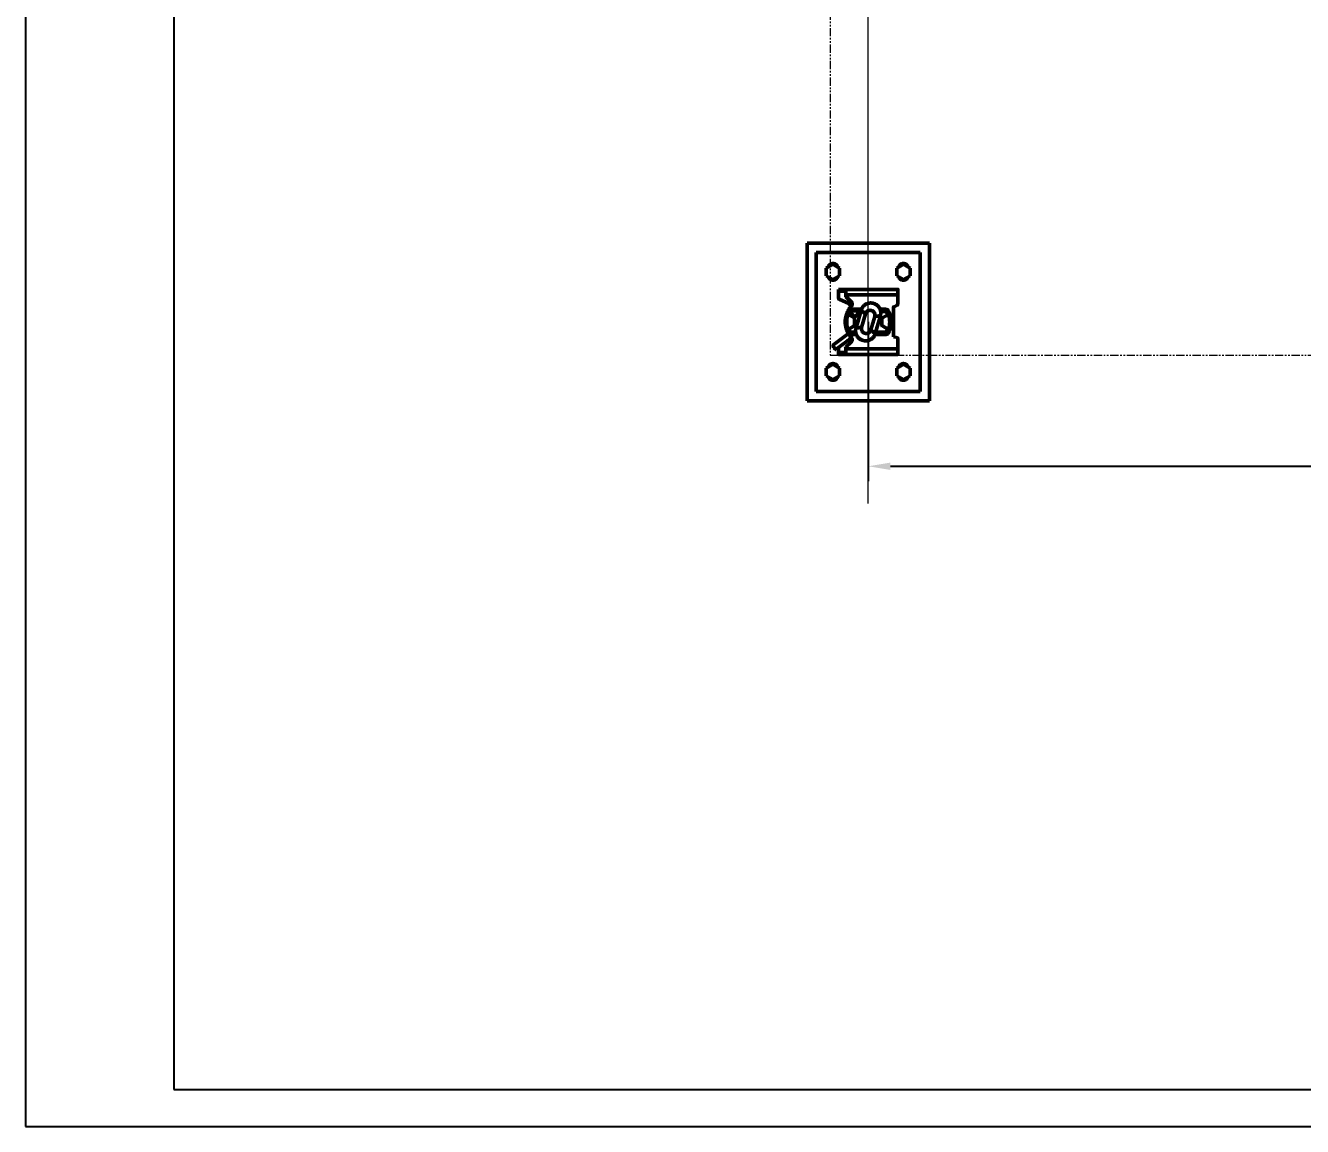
# Model space of a CAD drawing. Header units: millimetres. Extents: x 0 to 1682, y 0 to 1188.
# Drawn here: x 0 to 344.5, y 0 to 297 of the extents above; entities that cross this region are included whole.
import ezdxf

# ---------------------------------------------------------------- set-up
doc = ezdxf.new("R2010")
doc.units = ezdxf.units.MM
doc.header["$LTSCALE"] = 0.7
doc.linetypes.add('PHANTOM', pattern=[6.35, 3.175, -0.635, 0.635, -0.635, 0.635, -0.635])
doc.layers.add('00_РАМКА', color=7, linetype='Continuous')
doc.layers.add('09_РАЗМЕРЫ', color=7, linetype='Continuous')
for name, color, linetype, lineweight in [('20_ВИДИМЫЕ', 7, 'Continuous', 50), ('22_ТОНКИЕ', 7, 'Continuous', 18), ('24_ФАНТОМ', 7, 'PHANTOM', 18)]:
    doc.layers.add(name, color=color, linetype=linetype, lineweight=lineweight)
doc.styles.add('ГОСТ', font='isocpeur.ttf')
doc.dimstyles.new('ГОСТ', dxfattribs={"dimscale": 2, "dimtxt": 3.5, "dimasz": 3, "dimexe": 2, "dimexo": 0, "dimgap": 1, "dimtad": 1, "dimdec": 1, "dimtxsty": 'ГОСТ', "dimcen": 2.5, "dimclrd": 7, "dimclre": 7, "dimclrt": 7, "dimazin": 3, "dimtfac": 1, "dimtmove": 0, "dimatfit": 3, "dimarcsym": 0})

msp = doc.modelspace()

# ---------------------------------------------------------------- linework, layer by layer
at = {"layer": '00_РАМКА'}
for points in [[(0, 0), (1682, 0), (1682, 1188), (0, 1188)], [(40, 10), (1672, 10), (1672, 1178), (40, 1178)]]:
    msp.add_lwpolyline(points, close=True, dxfattribs=at)
at = {"layer": '20_ВИДИМЫЕ'}
for points in [[(210.85, 238.3), (243.85, 238.3)], [(210.85, 238.3), (210.85, 195.8)], [(243.85, 238.3), (243.85, 195.8)], [(213.35, 235.8), (241.35, 235.8)], [(213.35, 235.8), (213.35, 198.3)], [(241.35, 235.8), (241.35, 198.3)], [(217.85, 232.63), (216.05, 231.59)], [(216.05, 231.59), (216.05, 229.51)], [(216.62, 231.92), (216.65, 231.99), (216.68, 232.07), (216.72, 232.14), (216.76, 232.21), (216.81, 232.27), (216.86, 232.34), (216.91, 232.4), (216.97, 232.45), (217.03, 232.51), (217.09, 232.56), (217.16, 232.6), (217.23, 232.64), (217.3, 232.68), (217.38, 232.71), (217.45, 232.74), (217.53, 232.76), (217.61, 232.78), (217.69, 232.79), (217.77, 232.8), (217.85, 232.8), (217.93, 232.8), (218.01, 232.79), (218.09, 232.78), (218.17, 232.76), (218.25, 232.74), (218.32, 232.71), (218.4, 232.68), (218.47, 232.64), (218.54, 232.6), (218.61, 232.56), (218.67, 232.51), (218.73, 232.45), (218.79, 232.4), (218.84, 232.34), (218.89, 232.27), (218.94, 232.21), (218.98, 232.14), (219.02, 232.07), (219.05, 231.99), (219.08, 231.92)], [(219.65, 231.59), (217.85, 232.63)], [(219.65, 229.51), (219.65, 231.59)], [(236.85, 232.63), (235.05, 231.59)], [(235.05, 231.59), (235.05, 229.51)], [(235.62, 231.92), (235.65, 231.99), (235.68, 232.07), (235.72, 232.14), (235.76, 232.21), (235.81, 232.27), (235.86, 232.34), (235.91, 232.4), (235.97, 232.45), (236.03, 232.51), (236.09, 232.56), (236.16, 232.6), (236.23, 232.64), (236.3, 232.68), (236.38, 232.71), (236.45, 232.74), (236.53, 232.76), (236.61, 232.78), (236.69, 232.79), (236.77, 232.8), (236.85, 232.8), (236.93, 232.8), (237.01, 232.79), (237.09, 232.78), (237.17, 232.76), (237.25, 232.74), (237.32, 232.71), (237.4, 232.68), (237.47, 232.64), (237.54, 232.6), (237.61, 232.56), (237.67, 232.51), (237.73, 232.45), (237.79, 232.4), (237.84, 232.34), (237.89, 232.27), (237.94, 232.21), (237.98, 232.14), (238.02, 232.07), (238.05, 231.99), (238.08, 231.92)], [(238.65, 231.59), (236.85, 232.63)], [(238.65, 229.51), (238.65, 231.59)], [(216.05, 229.51), (217.85, 228.47)], [(219.08, 229.18), (219.05, 229.11), (219.02, 229.03), (218.98, 228.96), (218.94, 228.89), (218.89, 228.83), (218.84, 228.76), (218.79, 228.7), (218.73, 228.65), (218.67, 228.59), (218.61, 228.54), (218.54, 228.5), (218.47, 228.46), (218.4, 228.42), (218.32, 228.39), (218.25, 228.36), (218.17, 228.34), (218.09, 228.32), (218.01, 228.31), (217.93, 228.3), (217.85, 228.3), (217.77, 228.3), (217.69, 228.31), (217.61, 228.32), (217.53, 228.34), (217.45, 228.36), (217.38, 228.39), (217.3, 228.42), (217.23, 228.46), (217.16, 228.5), (217.09, 228.54), (217.03, 228.59), (216.97, 228.65), (216.91, 228.7), (216.86, 228.76), (216.81, 228.83), (216.76, 228.89), (216.72, 228.96), (216.68, 229.03), (216.65, 229.11), (216.62, 229.18)], [(217.85, 228.47), (219.65, 229.51)], [(235.05, 229.51), (236.85, 228.47)], [(238.08, 229.18), (238.05, 229.11), (238.02, 229.03), (237.98, 228.96), (237.94, 228.89), (237.89, 228.83), (237.84, 228.76), (237.79, 228.7), (237.73, 228.65), (237.67, 228.59), (237.61, 228.54), (237.54, 228.5), (237.47, 228.46), (237.4, 228.42), (237.32, 228.39), (237.25, 228.36), (237.17, 228.34), (237.09, 228.32), (237.01, 228.31), (236.93, 228.3), (236.85, 228.3), (236.77, 228.3), (236.69, 228.31), (236.61, 228.32), (236.53, 228.34), (236.45, 228.36), (236.38, 228.39), (236.3, 228.42), (236.23, 228.46), (236.16, 228.5), (236.09, 228.54), (236.03, 228.59), (235.97, 228.65), (235.91, 228.7), (235.86, 228.76), (235.81, 228.83), (235.76, 228.89), (235.72, 228.96), (235.68, 229.03), (235.65, 229.11), (235.62, 229.18)], [(236.85, 228.47), (238.65, 229.51)], [(219.35, 225.69), (219.35, 225.72), (219.35, 225.75), (219.35, 225.77), (219.35, 225.79), (219.35, 225.8), (219.35, 225.8)], [(219.35, 225.8), (235.35, 225.8)], [(219.35, 225.69), (219.35, 225.31)], [(221.25, 225.31), (219.35, 225.31)], [(219.35, 223.47), (219.35, 225.31)], [(221.25, 225.31), (221.27, 225.31), (221.3, 225.3), (221.32, 225.29), (221.34, 225.27), (221.35, 225.26), (221.35, 225.24)], [(221.35, 225.24), (221.35, 224.31)], [(221.35, 224.31), (235.35, 224.31)], [(221.35, 224.21), (221.35, 224.23), (221.35, 224.26), (221.35, 224.28), (221.35, 224.29), (221.35, 224.3), (221.35, 224.31)], [(221.35, 223.86), (221.35, 224.21)], [(235.35, 225.8), (235.35, 225.8), (235.35, 225.79), (235.35, 225.77), (235.35, 225.75), (235.35, 225.72), (235.35, 225.69)], [(235.35, 224.31), (235.35, 225.69)], [(235.35, 224.31), (235.35, 224.3), (235.35, 224.29), (235.35, 224.28), (235.35, 224.26), (235.35, 224.23), (235.35, 224.21)], [(235.35, 224.21), (235.35, 221.91)], [(219.35, 223.47), (219.36, 223.41), (219.37, 223.36), (219.4, 223.31), (219.43, 223.26), (219.47, 223.23), (219.52, 223.2)], [(219.52, 223.2), (222.1, 222)], [(221.35, 223.86), (221.35, 223.86), (221.34, 223.85), (221.32, 223.85), (221.3, 223.84), (221.27, 223.83), (221.25, 223.82)], [(222.81, 222.4), (221.35, 223.86)], [(221.88, 219.97), (221.92, 220.05), (221.96, 220.12), (222, 220.19), (222.04, 220.26), (222.09, 220.33), (222.13, 220.39), (222.17, 220.46), (222.22, 220.53), (222.26, 220.6), (222.31, 220.66), (222.36, 220.73), (222.41, 220.79), (222.46, 220.86), (222.51, 220.92), (222.56, 220.98), (222.61, 221.05), (222.66, 221.11), (222.72, 221.17), (222.77, 221.23), (222.83, 221.29)], [(222.4, 220.79), (222.45, 220.86), (222.49, 220.93), (222.52, 221.01), (222.54, 221.09), (222.56, 221.17), (222.57, 221.26), (222.56, 221.34), (222.55, 221.42), (222.53, 221.5), (222.5, 221.58), (222.47, 221.66), (222.42, 221.73), (222.37, 221.8), (222.31, 221.86), (222.25, 221.91), (222.18, 221.96), (222.1, 222)], [(222.81, 222.4), (222.86, 222.34), (222.91, 222.27), (222.95, 222.2), (222.99, 222.13), (223.01, 222.05), (223.03, 221.97), (223.04, 221.89), (223.04, 221.81), (223.03, 221.73), (223.02, 221.65), (222.99, 221.57), (222.96, 221.49), (222.92, 221.42), (222.88, 221.35), (222.83, 221.29)], [(222.83, 222.37), (222.84, 222.37), (222.84, 222.37), (222.84, 222.36), (222.84, 222.36), (222.85, 222.36), (222.85, 222.36)], [(222.86, 222.34), (222.86, 222.34), (222.87, 222.34), (222.87, 222.33), (222.87, 222.33), (222.87, 222.33), (222.87, 222.33)], [(222.89, 222.31), (222.89, 222.31), (222.89, 222.3), (222.89, 222.3), (222.89, 222.3), (222.89, 222.3), (222.9, 222.29)], [(222.91, 222.28), (222.91, 222.28), (222.91, 222.27), (222.91, 222.27), (222.91, 222.27), (222.92, 222.26), (222.92, 222.26)], [(222.93, 222.24), (222.93, 222.24), (222.93, 222.24), (222.93, 222.24), (222.94, 222.23), (222.94, 222.23), (222.94, 222.23)], [(222.95, 222.21), (222.95, 222.21), (222.95, 222.2), (222.95, 222.2), (222.95, 222.2), (222.96, 222.19), (222.96, 222.19)], [(222.97, 222.17), (222.97, 222.17), (222.97, 222.17), (222.97, 222.17), (222.97, 222.16), (222.97, 222.16), (222.97, 222.16)], [(222.98, 222.14), (222.98, 222.14), (222.98, 222.14), (222.98, 222.13), (222.98, 222.13), (222.99, 222.13), (222.99, 222.13)], [(222.99, 222.11), (222.99, 222.1), (223, 222.1), (223, 222.1), (223, 222.1), (223, 222.09), (223, 222.09)], [(223, 222.08), (223.01, 222.07), (223.01, 222.07), (223.01, 222.07), (223.01, 222.06), (223.01, 222.06), (223.01, 222.06)], [(225.44, 220.2), (225.47, 220.27), (225.49, 220.35), (225.52, 220.43), (225.55, 220.5), (225.58, 220.58), (225.62, 220.65), (225.66, 220.72), (225.69, 220.79), (225.74, 220.86), (225.78, 220.93), (225.82, 221), (225.87, 221.06), (225.92, 221.13), (225.97, 221.19), (226.02, 221.25), (226.08, 221.31), (226.13, 221.37), (226.19, 221.42), (226.25, 221.48), (226.31, 221.53), (226.38, 221.58), (226.44, 221.63), (226.51, 221.68), (226.57, 221.72), (226.64, 221.76), (226.71, 221.8), (226.78, 221.84), (226.86, 221.88), (226.93, 221.91), (227, 221.95), (227.08, 221.98), (227.15, 222), (227.23, 222.03), (227.31, 222.05), (227.39, 222.07), (227.46, 222.09), (227.54, 222.11), (227.62, 222.12), (227.7, 222.13), (227.78, 222.14), (227.86, 222.15), (227.94, 222.15), (228.03, 222.15), (228.11, 222.15), (228.19, 222.15), (228.27, 222.14), (228.35, 222.14), (228.43, 222.12), (228.51, 222.11), (228.59, 222.1), (228.67, 222.08), (228.74, 222.06), (228.82, 222.04), (228.9, 222.01), (228.98, 221.99), (229.05, 221.96), (229.12, 221.93), (229.2, 221.89), (229.27, 221.86), (229.34, 221.82), (229.41, 221.78), (229.48, 221.74), (229.55, 221.69), (229.62, 221.65), (229.68, 221.6), (229.74, 221.55), (229.81, 221.5), (229.87, 221.44), (229.92, 221.39), (229.98, 221.33), (230.04, 221.27), (230.09, 221.21), (230.14, 221.15), (230.19, 221.08), (230.24, 221.02), (230.28, 220.95), (230.33, 220.88), (230.37, 220.81), (230.41, 220.74), (230.45, 220.67), (230.48, 220.6), (230.52, 220.53), (230.55, 220.45), (230.58, 220.38), (230.6, 220.3), (230.63, 220.22), (230.65, 220.15), (230.67, 220.07), (230.69, 219.99), (230.7, 219.91), (230.71, 219.83), (230.72, 219.75), (230.73, 219.67), (230.74, 219.59), (230.74, 219.51), (230.74, 219.43), (230.74, 219.35), (230.73, 219.26), (230.73, 219.18), (230.72, 219.1), (230.7, 219.02), (230.69, 218.94), (230.67, 218.87), (230.66, 218.79), (230.63, 218.71)], [(234.15, 220.84), (234.16, 220.9), (234.17, 220.96), (234.2, 221.02), (234.24, 221.07), (234.28, 221.11), (234.33, 221.15)], [(234.15, 220.84), (234.15, 213.05)], [(234.33, 221.15), (235.17, 221.6)], [(235.17, 221.6), (235.22, 221.64), (235.26, 221.68), (235.3, 221.73), (235.33, 221.79), (235.34, 221.85), (235.35, 221.91)], [(221.88, 214.13), (221.85, 214.2), (221.81, 214.27), (221.77, 214.34), (221.74, 214.41), (221.71, 214.48), (221.67, 214.56), (221.64, 214.63), (221.61, 214.71), (221.58, 214.78), (221.55, 214.85), (221.52, 214.93), (221.5, 215.01), (221.47, 215.08), (221.45, 215.16), (221.42, 215.23), (221.4, 215.31), (221.38, 215.39), (221.36, 215.46), (221.34, 215.54), (221.32, 215.62), (221.3, 215.7), (221.28, 215.78), (221.27, 215.86), (221.25, 215.93), (221.24, 216.01), (221.22, 216.09), (221.21, 216.17), (221.2, 216.25), (221.19, 216.33), (221.18, 216.41), (221.18, 216.49), (221.17, 216.57), (221.16, 216.65), (221.16, 216.73), (221.15, 216.81), (221.15, 216.89), (221.15, 216.97), (221.15, 217.05), (221.15, 217.13), (221.15, 217.21), (221.15, 217.29), (221.16, 217.37), (221.16, 217.45), (221.17, 217.53), (221.18, 217.61), (221.18, 217.69), (221.19, 217.77), (221.2, 217.85), (221.21, 217.93), (221.22, 218.01), (221.24, 218.09), (221.25, 218.17), (221.27, 218.24), (221.28, 218.32), (221.3, 218.4), (221.32, 218.48), (221.34, 218.56), (221.36, 218.64), (221.38, 218.71), (221.4, 218.79), (221.42, 218.87), (221.45, 218.94), (221.47, 219.02), (221.5, 219.09), (221.52, 219.17), (221.55, 219.25), (221.58, 219.32), (221.61, 219.39), (221.64, 219.47), (221.67, 219.54), (221.71, 219.62), (221.74, 219.69), (221.77, 219.76), (221.81, 219.83), (221.85, 219.9), (221.88, 219.97)], [(221.85, 215.22), (221.82, 215.3), (221.8, 215.38), (221.77, 215.46), (221.75, 215.53), (221.73, 215.61), (221.71, 215.69), (221.69, 215.77), (221.68, 215.85), (221.66, 215.93), (221.64, 216.01), (221.63, 216.09), (221.62, 216.16), (221.61, 216.24), (221.6, 216.32), (221.59, 216.41), (221.58, 216.49), (221.57, 216.57), (221.56, 216.65), (221.56, 216.73), (221.56, 216.81), (221.55, 216.89), (221.55, 216.97), (221.55, 217.05), (221.55, 217.13), (221.55, 217.21), (221.56, 217.29), (221.56, 217.37), (221.56, 217.45), (221.57, 217.53), (221.58, 217.61), (221.59, 217.69), (221.6, 217.78), (221.61, 217.86), (221.62, 217.94), (221.63, 218.01), (221.64, 218.09), (221.66, 218.17), (221.68, 218.25), (221.69, 218.33), (221.71, 218.41), (221.73, 218.49), (221.75, 218.57), (221.77, 218.64), (221.8, 218.72), (221.82, 218.8), (221.85, 218.88)], [(221.85, 218.88), (221.86, 218.93), (221.88, 218.97), (221.89, 219.01), (221.9, 219.04), (221.91, 219.06), (221.91, 219.07)], [(221.88, 219.97), (221.92, 220.04), (221.97, 220.11), (222.03, 220.17), (222.08, 220.23), (222.15, 220.28), (222.21, 220.32), (222.29, 220.36), (222.36, 220.39), (222.44, 220.42), (222.52, 220.44), (222.6, 220.45), (222.68, 220.45)], [(221.91, 219.07), (221.94, 219.15), (221.97, 219.23), (222.01, 219.31), (222.04, 219.38), (222.08, 219.46), (222.11, 219.54), (222.15, 219.62), (222.19, 219.69), (222.23, 219.77)], [(222.09, 218.97), (222.06, 218.98), (222.03, 219), (222, 219.02), (221.97, 219.03), (221.94, 219.05), (221.91, 219.07)], [(222.39, 219.64), (222.35, 219.57), (222.31, 219.5), (222.28, 219.42), (222.24, 219.35), (222.21, 219.27), (222.18, 219.2), (222.15, 219.12), (222.12, 219.04), (222.09, 218.97)], [(222.09, 218.97), (223.53, 218.14)], [(222.23, 219.77), (222.23, 219.77), (222.23, 219.77), (222.23, 219.78), (222.23, 219.78), (222.23, 219.78), (222.24, 219.79)], [(222.23, 219.77), (222.25, 219.75), (222.28, 219.73), (222.31, 219.7), (222.33, 219.68), (222.36, 219.66), (222.39, 219.64)], [(222.68, 220.05), (222.59, 220.04), (222.5, 220.02), (222.42, 219.98), (222.35, 219.93), (222.29, 219.86), (222.24, 219.79)], [(222.39, 219.64), (223.88, 218.46)], [(222.68, 220.45), (225.53, 220.45)], [(222.68, 220.05), (225.14, 220.05)], [(223.53, 218.14), (223.57, 218.11), (223.61, 218.07), (223.64, 218.03), (223.66, 217.98), (223.67, 217.93), (223.68, 217.88)], [(223.68, 217.88), (223.68, 216.22)], [(223.88, 218.46), (224.98, 219.85)], [(224.07, 215.39), (225.44, 220.2)], [(224.98, 219.85), (225.14, 220.05)], [(225.34, 219.85), (224.98, 219.85)], [(225.14, 220.05), (225.4, 220.05)], [(225.44, 220.2), (225.51, 220.15), (225.57, 220.1), (225.63, 220.05), (225.69, 219.99), (225.75, 219.94), (225.82, 219.89), (225.88, 219.84), (225.94, 219.79), (226, 219.74), (226.06, 219.69), (226.13, 219.64), (226.19, 219.59), (226.25, 219.54), (226.31, 219.49), (226.38, 219.44), (226.44, 219.39), (226.5, 219.34), (226.56, 219.29), (226.62, 219.23)], [(225.58, 215.58), (226.62, 219.23)], [(226.62, 219.23), (226.65, 219.31), (226.68, 219.39), (226.71, 219.46), (226.75, 219.53), (226.8, 219.6), (226.84, 219.67), (226.9, 219.73), (226.95, 219.79), (227.01, 219.85), (227.07, 219.9), (227.14, 219.95), (227.21, 219.99), (227.28, 220.03), (227.35, 220.07), (227.43, 220.1), (227.51, 220.12), (227.59, 220.14), (227.67, 220.16), (227.75, 220.17), (227.83, 220.18), (227.91, 220.18), (227.99, 220.17), (228.07, 220.16), (228.15, 220.15), (228.23, 220.13), (228.31, 220.1), (228.39, 220.07), (228.46, 220.04), (228.53, 220), (228.6, 219.95), (228.67, 219.91), (228.73, 219.85), (228.79, 219.8), (228.85, 219.74), (228.9, 219.68), (228.95, 219.61), (228.99, 219.54), (229.03, 219.47), (229.06, 219.4), (229.1, 219.32), (229.12, 219.24), (229.14, 219.16), (229.16, 219.08), (229.17, 219), (229.17, 218.92), (229.17, 218.84), (229.17, 218.76), (229.16, 218.68), (229.14, 218.6), (229.12, 218.52)], [(229.12, 218.52), (228.08, 214.87)], [(230.63, 218.71), (230.55, 218.7), (230.48, 218.69), (230.4, 218.68), (230.32, 218.67), (230.24, 218.66), (230.16, 218.65), (230.08, 218.64), (230, 218.63), (229.92, 218.62), (229.84, 218.61), (229.76, 218.6), (229.68, 218.59), (229.6, 218.58), (229.52, 218.57), (229.44, 218.56), (229.36, 218.55), (229.28, 218.54), (229.2, 218.53), (229.12, 218.52)], [(230.63, 218.71), (229.26, 213.9)], [(230.55, 220.45), (232.02, 220.45)], [(230.67, 220.05), (232.02, 220.05)], [(232.02, 219.85), (230.71, 219.85)], [(231.02, 217.88), (231.03, 217.93), (231.04, 217.98), (231.06, 218.03), (231.09, 218.07), (231.13, 218.11), (231.17, 218.14)], [(231.02, 217.88), (231.02, 216.22)], [(232.61, 218.97), (231.17, 218.14)], [(232.02, 220.45), (232.1, 220.45), (232.18, 220.44), (232.26, 220.42), (232.34, 220.39), (232.41, 220.36), (232.49, 220.32), (232.55, 220.28), (232.62, 220.23), (232.67, 220.17), (232.73, 220.11), (232.78, 220.04), (232.82, 219.97)], [(232.02, 220.05), (232.11, 220.04), (232.2, 220.02), (232.28, 219.98), (232.35, 219.93), (232.41, 219.86), (232.46, 219.79)], [(232.29, 219.69), (232.26, 219.74), (232.22, 219.78), (232.18, 219.81), (232.13, 219.83), (232.08, 219.85), (232.02, 219.85)], [(232.61, 218.97), (232.58, 219.05), (232.55, 219.13), (232.52, 219.21), (232.48, 219.29), (232.44, 219.38), (232.41, 219.46), (232.37, 219.53), (232.33, 219.61), (232.29, 219.69)], [(232.46, 219.79), (232.5, 219.71), (232.54, 219.63), (232.58, 219.55), (232.62, 219.47), (232.66, 219.39), (232.69, 219.31), (232.72, 219.23), (232.76, 219.15), (232.79, 219.07)], [(232.79, 219.07), (232.76, 219.05), (232.73, 219.03), (232.7, 219.02), (232.67, 219), (232.64, 218.98), (232.61, 218.97)], [(232.79, 219.07), (232.79, 219.06), (232.8, 219.04), (232.81, 219.01), (232.82, 218.97), (232.84, 218.93), (232.85, 218.88)], [(232.82, 219.97), (232.85, 219.9), (232.89, 219.83), (232.93, 219.76), (232.96, 219.69), (232.99, 219.62), (233.03, 219.54), (233.06, 219.47), (233.09, 219.39), (233.12, 219.32), (233.15, 219.25), (233.18, 219.17), (233.2, 219.09), (233.23, 219.02), (233.25, 218.94), (233.28, 218.87), (233.3, 218.79), (233.32, 218.71), (233.34, 218.64), (233.36, 218.56), (233.38, 218.48), (233.4, 218.4), (233.42, 218.32), (233.43, 218.24), (233.45, 218.17), (233.46, 218.09), (233.48, 218.01), (233.49, 217.93), (233.5, 217.85), (233.51, 217.77), (233.52, 217.69), (233.52, 217.61), (233.53, 217.53), (233.54, 217.45), (233.54, 217.37), (233.55, 217.29), (233.55, 217.21), (233.55, 217.13), (233.55, 217.05), (233.55, 216.97), (233.55, 216.89), (233.55, 216.81), (233.54, 216.73), (233.54, 216.65), (233.53, 216.57), (233.52, 216.49), (233.52, 216.41), (233.51, 216.33), (233.5, 216.25), (233.49, 216.17), (233.48, 216.09), (233.46, 216.01), (233.45, 215.93), (233.43, 215.86), (233.42, 215.78), (233.4, 215.7), (233.38, 215.62), (233.36, 215.54), (233.34, 215.46), (233.32, 215.39), (233.3, 215.31), (233.28, 215.23), (233.25, 215.16), (233.23, 215.08), (233.2, 215.01), (233.18, 214.93), (233.15, 214.85), (233.12, 214.78), (233.09, 214.71), (233.06, 214.63), (233.03, 214.56), (232.99, 214.48), (232.96, 214.41), (232.93, 214.34), (232.89, 214.27), (232.85, 214.2), (232.82, 214.13)], [(232.85, 215.22), (232.88, 215.3), (232.9, 215.38), (232.93, 215.46), (232.95, 215.53), (232.97, 215.61), (232.99, 215.69), (233.01, 215.77), (233.02, 215.85), (233.04, 215.93), (233.06, 216.01), (233.07, 216.09), (233.08, 216.16), (233.09, 216.24), (233.1, 216.32), (233.11, 216.41), (233.12, 216.49), (233.13, 216.57), (233.14, 216.65), (233.14, 216.73), (233.14, 216.81), (233.15, 216.89), (233.15, 216.97), (233.15, 217.05), (233.15, 217.13), (233.15, 217.21), (233.14, 217.29), (233.14, 217.37), (233.14, 217.45), (233.13, 217.53), (233.12, 217.61), (233.11, 217.69), (233.1, 217.78), (233.09, 217.86), (233.08, 217.94), (233.07, 218.01), (233.06, 218.09), (233.04, 218.17), (233.02, 218.25), (233.01, 218.33), (232.99, 218.41), (232.97, 218.49), (232.95, 218.57), (232.93, 218.64), (232.9, 218.72), (232.88, 218.8), (232.85, 218.88)], [(222.01, 213.9), (217.74, 210.69)], [(221.91, 215.03), (221.91, 215.04), (221.9, 215.06), (221.89, 215.09), (221.88, 215.13), (221.86, 215.17), (221.85, 215.22)], [(222.68, 213.65), (222.6, 213.65), (222.52, 213.66), (222.44, 213.68), (222.36, 213.71), (222.29, 213.74), (222.21, 213.78), (222.15, 213.82), (222.08, 213.87), (222.03, 213.93), (221.97, 213.99), (221.92, 214.06), (221.88, 214.13)], [(222.83, 212.81), (222.77, 212.87), (222.72, 212.93), (222.66, 212.99), (222.61, 213.05), (222.56, 213.12), (222.51, 213.18), (222.46, 213.24), (222.41, 213.31), (222.36, 213.37), (222.31, 213.44), (222.26, 213.5), (222.22, 213.57), (222.17, 213.64), (222.13, 213.71), (222.09, 213.77), (222.04, 213.84), (222, 213.91), (221.96, 213.98), (221.92, 214.05), (221.88, 214.13)], [(221.91, 215.03), (221.94, 215.05), (221.97, 215.07), (222, 215.08), (222.03, 215.1), (222.06, 215.12), (222.09, 215.13)], [(222.24, 214.31), (222.2, 214.39), (222.16, 214.47), (222.12, 214.55), (222.08, 214.63), (222.04, 214.71), (222.01, 214.79), (221.98, 214.87), (221.94, 214.95), (221.91, 215.03)], [(223.53, 215.96), (222.09, 215.13)], [(222.09, 215.13), (222.12, 215.05), (222.15, 214.97), (222.18, 214.89), (222.22, 214.81), (222.26, 214.72), (222.29, 214.64), (222.33, 214.57), (222.37, 214.49), (222.41, 214.41)], [(222.68, 214.05), (222.59, 214.06), (222.5, 214.08), (222.42, 214.12), (222.35, 214.17), (222.29, 214.24), (222.24, 214.31)], [(222.41, 214.41), (222.44, 214.36), (222.48, 214.32), (222.52, 214.29), (222.57, 214.27), (222.62, 214.25), (222.68, 214.25)], [(222.68, 214.25), (223.99, 214.25)], [(224.03, 214.05), (222.68, 214.05)], [(224.15, 213.65), (222.68, 213.65)], [(223.68, 216.22), (223.67, 216.17), (223.66, 216.12), (223.64, 216.07), (223.61, 216.03), (223.57, 215.99), (223.53, 215.96)], [(229.26, 213.9), (229.23, 213.83), (229.21, 213.75), (229.18, 213.67), (229.15, 213.6), (229.12, 213.52), (229.08, 213.45), (229.04, 213.38), (229.01, 213.31), (228.96, 213.24), (228.92, 213.17), (228.88, 213.1), (228.83, 213.04), (228.78, 212.97), (228.73, 212.91), (228.68, 212.85), (228.62, 212.79), (228.57, 212.73), (228.51, 212.68), (228.45, 212.62), (228.39, 212.57), (228.32, 212.52), (228.26, 212.47), (228.19, 212.42), (228.13, 212.38), (228.06, 212.34), (227.99, 212.3), (227.92, 212.26), (227.84, 212.22), (227.77, 212.19), (227.7, 212.15), (227.62, 212.12), (227.55, 212.1), (227.47, 212.07), (227.39, 212.05), (227.31, 212.03), (227.24, 212.01), (227.16, 211.99), (227.08, 211.98), (227, 211.97), (226.92, 211.96), (226.84, 211.95), (226.76, 211.95), (226.67, 211.95), (226.59, 211.95), (226.51, 211.95), (226.43, 211.96), (226.35, 211.96), (226.27, 211.98), (226.19, 211.99), (226.11, 212), (226.03, 212.02), (225.96, 212.04), (225.88, 212.06), (225.8, 212.09), (225.72, 212.11), (225.65, 212.14), (225.58, 212.17), (225.5, 212.21), (225.43, 212.24), (225.36, 212.28), (225.29, 212.32), (225.22, 212.36), (225.15, 212.41), (225.08, 212.45), (225.02, 212.5), (224.96, 212.55), (224.89, 212.6), (224.83, 212.66), (224.78, 212.71), (224.72, 212.77), (224.66, 212.83), (224.61, 212.89), (224.56, 212.95), (224.51, 213.02), (224.46, 213.08), (224.42, 213.15), (224.37, 213.22), (224.33, 213.29), (224.29, 213.36), (224.25, 213.43), (224.22, 213.5), (224.18, 213.57), (224.15, 213.65), (224.12, 213.72), (224.1, 213.8), (224.07, 213.88), (224.05, 213.95), (224.03, 214.03), (224.01, 214.11), (224, 214.19), (223.99, 214.27), (223.98, 214.35), (223.97, 214.43), (223.96, 214.51), (223.96, 214.59), (223.96, 214.67), (223.96, 214.75), (223.97, 214.84), (223.97, 214.92), (223.98, 215), (224, 215.08), (224.01, 215.16), (224.03, 215.23), (224.04, 215.31), (224.07, 215.39)], [(224.07, 215.39), (224.15, 215.4), (224.22, 215.41), (224.3, 215.42), (224.38, 215.43), (224.46, 215.44), (224.54, 215.45), (224.62, 215.46), (224.7, 215.47), (224.78, 215.48), (224.86, 215.49), (224.94, 215.5), (225.02, 215.51), (225.1, 215.52), (225.18, 215.53), (225.26, 215.54), (225.34, 215.55), (225.42, 215.56), (225.5, 215.57), (225.58, 215.58)], [(228.08, 214.87), (228.05, 214.79), (228.02, 214.71), (227.99, 214.64), (227.95, 214.57), (227.9, 214.5), (227.86, 214.43), (227.8, 214.37), (227.75, 214.31), (227.69, 214.25), (227.63, 214.2), (227.56, 214.15), (227.49, 214.11), (227.42, 214.07), (227.35, 214.03), (227.27, 214), (227.19, 213.98), (227.11, 213.96), (227.03, 213.94), (226.95, 213.93), (226.87, 213.92), (226.79, 213.92), (226.71, 213.93), (226.63, 213.94), (226.55, 213.95), (226.47, 213.97), (226.39, 214), (226.31, 214.03), (226.24, 214.06), (226.17, 214.1), (226.1, 214.15), (226.03, 214.19), (225.97, 214.25), (225.91, 214.3), (225.85, 214.36), (225.8, 214.42), (225.75, 214.49), (225.71, 214.56), (225.67, 214.63), (225.64, 214.7), (225.6, 214.78), (225.58, 214.86), (225.56, 214.94), (225.54, 215.02), (225.53, 215.1), (225.53, 215.18), (225.53, 215.26), (225.53, 215.34), (225.54, 215.42), (225.56, 215.5), (225.58, 215.58)], [(229.26, 213.9), (229.19, 213.95), (229.13, 214), (229.07, 214.05), (229.01, 214.11), (228.95, 214.16), (228.88, 214.21), (228.82, 214.26), (228.76, 214.31), (228.7, 214.36), (228.64, 214.41), (228.57, 214.46), (228.51, 214.51), (228.45, 214.56), (228.39, 214.61), (228.32, 214.66), (228.26, 214.71), (228.2, 214.76), (228.14, 214.81), (228.08, 214.87)], [(232.02, 213.65), (229.17, 213.65)], [(232.02, 214.05), (229.3, 214.05)], [(229.36, 214.25), (232.02, 214.25)], [(231.17, 215.96), (231.13, 215.99), (231.09, 216.03), (231.06, 216.07), (231.04, 216.12), (231.03, 216.17), (231.02, 216.22)], [(231.17, 215.96), (232.61, 215.13)], [(232.02, 214.25), (232.08, 214.25), (232.13, 214.27), (232.18, 214.29), (232.22, 214.32), (232.26, 214.36), (232.29, 214.41)], [(232.46, 214.31), (232.41, 214.24), (232.35, 214.17), (232.28, 214.12), (232.2, 214.08), (232.11, 214.06), (232.02, 214.05)], [(232.82, 214.13), (232.78, 214.06), (232.73, 213.99), (232.67, 213.93), (232.62, 213.87), (232.55, 213.82), (232.49, 213.78), (232.41, 213.74), (232.34, 213.71), (232.26, 213.68), (232.18, 213.66), (232.1, 213.65), (232.02, 213.65)], [(232.29, 214.41), (232.33, 214.49), (232.37, 214.57), (232.41, 214.64), (232.44, 214.72), (232.48, 214.81), (232.52, 214.89), (232.55, 214.97), (232.58, 215.05), (232.61, 215.13)], [(232.79, 215.03), (232.76, 214.95), (232.72, 214.87), (232.69, 214.79), (232.66, 214.71), (232.62, 214.63), (232.58, 214.55), (232.54, 214.47), (232.5, 214.39), (232.46, 214.31)], [(232.61, 215.13), (232.64, 215.12), (232.67, 215.1), (232.7, 215.08), (232.73, 215.07), (232.76, 215.05), (232.79, 215.03)], [(232.85, 215.22), (232.84, 215.17), (232.82, 215.13), (232.81, 215.09), (232.8, 215.06), (232.79, 215.04), (232.79, 215.03)], [(218.59, 209.57), (218.58, 209.58), (218.56, 209.61), (218.52, 209.66), (218.48, 209.72), (218.42, 209.79), (218.35, 209.88), (218.28, 209.98), (218.2, 210.08), (218.13, 210.18), (218.05, 210.28), (217.98, 210.38), (217.91, 210.47), (217.86, 210.54), (217.81, 210.6), (217.78, 210.65), (217.75, 210.68), (217.74, 210.69)], [(222.85, 212.78), (218.59, 209.57)], [(221.25, 210.28), (221.27, 210.27), (221.3, 210.26), (221.32, 210.25), (221.34, 210.25), (221.35, 210.24), (221.35, 210.24)], [(221.35, 210.24), (222.81, 211.7)], [(221.35, 209.89), (221.35, 210.24)], [(222.1, 212.1), (221.7, 211.92)], [(222.1, 212.1), (222.18, 212.14), (222.25, 212.19), (222.31, 212.25), (222.37, 212.31), (222.42, 212.37), (222.47, 212.45), (222.5, 212.52)], [(222.83, 212.81), (222.88, 212.75), (222.92, 212.68), (222.96, 212.61), (222.99, 212.53), (223.02, 212.45), (223.03, 212.37), (223.04, 212.29), (223.04, 212.21), (223.03, 212.13), (223.01, 212.05), (222.99, 211.97), (222.95, 211.9), (222.91, 211.83), (222.86, 211.76), (222.81, 211.7)], [(222.85, 211.74), (222.84, 211.74), (222.84, 211.74), (222.84, 211.73), (222.84, 211.73), (222.83, 211.73), (222.83, 211.73)], [(222.87, 211.77), (222.87, 211.77), (222.87, 211.77), (222.86, 211.76), (222.86, 211.76), (222.86, 211.76), (222.86, 211.76)], [(222.89, 211.8), (222.89, 211.8), (222.89, 211.8), (222.89, 211.8), (222.89, 211.79), (222.89, 211.79), (222.88, 211.79)], [(222.92, 211.83), (222.91, 211.83), (222.91, 211.83), (222.91, 211.83), (222.91, 211.83), (222.91, 211.82), (222.91, 211.82)], [(222.94, 211.87), (222.93, 211.87), (222.93, 211.86), (222.93, 211.86), (222.93, 211.86), (222.93, 211.86), (222.93, 211.85)], [(222.95, 211.9), (222.95, 211.9), (222.95, 211.9), (222.95, 211.89), (222.95, 211.89), (222.95, 211.89), (222.95, 211.89)], [(222.97, 211.93), (222.97, 211.93), (222.97, 211.93), (222.97, 211.93), (222.96, 211.92), (222.96, 211.92), (222.96, 211.92)], [(222.98, 211.96), (222.98, 211.96), (222.98, 211.96), (222.98, 211.96), (222.98, 211.96), (222.98, 211.95), (222.98, 211.95)], [(222.99, 212), (222.99, 211.99), (222.99, 211.99), (222.99, 211.99), (222.99, 211.99), (222.99, 211.99), (222.99, 211.98)], [(223.01, 212.04), (223.01, 212.04), (223.01, 212.03), (223.01, 212.03), (223, 212.02), (223, 212.02), (223, 212.01)], [(234.15, 213.05), (234.62, 213.05)], [(235.17, 212.75), (234.62, 213.05)], [(235.35, 212.44), (235.34, 212.5), (235.33, 212.56), (235.3, 212.62), (235.26, 212.67), (235.22, 212.71), (235.17, 212.75)], [(235.35, 212.44), (235.35, 209.89)], [(219.35, 208.79), (219.35, 210.15)], [(221.25, 208.79), (219.35, 208.79)], [(219.35, 208.41), (219.35, 208.79)], [(219.35, 208.41), (219.35, 208.38), (219.35, 208.35), (219.35, 208.33), (219.35, 208.31), (219.35, 208.3), (219.35, 208.3)], [(235.35, 208.3), (219.35, 208.3)], [(221.35, 208.86), (221.35, 208.84), (221.34, 208.83), (221.32, 208.81), (221.3, 208.8), (221.27, 208.79), (221.25, 208.79)], [(221.35, 209.79), (221.35, 209.8), (221.35, 209.81), (221.35, 209.82), (221.35, 209.84), (221.35, 209.87), (221.35, 209.89)], [(235.35, 209.79), (221.35, 209.79)], [(221.35, 208.86), (221.35, 209.79)], [(235.35, 209.89), (235.35, 209.87), (235.35, 209.84), (235.35, 209.82), (235.35, 209.81), (235.35, 209.8), (235.35, 209.79)], [(235.35, 209.79), (235.35, 208.41)], [(235.35, 208.41), (235.35, 208.38), (235.35, 208.35), (235.35, 208.33), (235.35, 208.31), (235.35, 208.3), (235.35, 208.3)], [(217.85, 205.63), (216.05, 204.59)], [(216.05, 204.59), (216.05, 202.51)], [(216.62, 204.92), (216.65, 204.99), (216.68, 205.07), (216.72, 205.14), (216.76, 205.21), (216.81, 205.27), (216.86, 205.34), (216.91, 205.4), (216.97, 205.45), (217.03, 205.51), (217.09, 205.56), (217.16, 205.6), (217.23, 205.64), (217.3, 205.68), (217.38, 205.71), (217.45, 205.74), (217.53, 205.76), (217.61, 205.78), (217.69, 205.79), (217.77, 205.8), (217.85, 205.8), (217.93, 205.8), (218.01, 205.79), (218.09, 205.78), (218.17, 205.76), (218.25, 205.74), (218.32, 205.71), (218.4, 205.68), (218.47, 205.64), (218.54, 205.6), (218.61, 205.56), (218.67, 205.51), (218.73, 205.45), (218.79, 205.4), (218.84, 205.34), (218.89, 205.27), (218.94, 205.21), (218.98, 205.14), (219.02, 205.07), (219.05, 204.99), (219.08, 204.92)], [(219.65, 204.59), (217.85, 205.63)], [(219.65, 202.51), (219.65, 204.59)], [(236.85, 205.63), (235.05, 204.59)], [(235.05, 204.59), (235.05, 202.51)], [(235.62, 204.92), (235.65, 204.99), (235.68, 205.07), (235.72, 205.14), (235.76, 205.21), (235.81, 205.27), (235.86, 205.34), (235.91, 205.4), (235.97, 205.45), (236.03, 205.51), (236.09, 205.56), (236.16, 205.6), (236.23, 205.64), (236.3, 205.68), (236.38, 205.71), (236.45, 205.74), (236.53, 205.76), (236.61, 205.78), (236.69, 205.79), (236.77, 205.8), (236.85, 205.8), (236.93, 205.8), (237.01, 205.79), (237.09, 205.78), (237.17, 205.76), (237.25, 205.74), (237.32, 205.71), (237.4, 205.68), (237.47, 205.64), (237.54, 205.6), (237.61, 205.56), (237.67, 205.51), (237.73, 205.45), (237.79, 205.4), (237.84, 205.34), (237.89, 205.27), (237.94, 205.21), (237.98, 205.14), (238.02, 205.07), (238.05, 204.99), (238.08, 204.92)], [(238.65, 204.59), (236.85, 205.63)], [(238.65, 202.51), (238.65, 204.59)], [(216.05, 202.51), (217.85, 201.47)], [(219.08, 202.18), (219.05, 202.11), (219.02, 202.03), (218.98, 201.96), (218.94, 201.89), (218.89, 201.83), (218.84, 201.76), (218.79, 201.7), (218.73, 201.65), (218.67, 201.59), (218.61, 201.54), (218.54, 201.5), (218.47, 201.46), (218.4, 201.42), (218.32, 201.39), (218.25, 201.36), (218.17, 201.34), (218.09, 201.32), (218.01, 201.31), (217.93, 201.3), (217.85, 201.3), (217.77, 201.3), (217.69, 201.31), (217.61, 201.32), (217.53, 201.34), (217.45, 201.36), (217.38, 201.39), (217.3, 201.42), (217.23, 201.46), (217.16, 201.5), (217.09, 201.54), (217.03, 201.59), (216.97, 201.65), (216.91, 201.7), (216.86, 201.76), (216.81, 201.83), (216.76, 201.89), (216.72, 201.96), (216.68, 202.03), (216.65, 202.11), (216.62, 202.18)], [(217.85, 201.47), (219.65, 202.51)], [(235.05, 202.51), (236.85, 201.47)], [(238.08, 202.18), (238.05, 202.11), (238.02, 202.03), (237.98, 201.96), (237.94, 201.89), (237.89, 201.83), (237.84, 201.76), (237.79, 201.7), (237.73, 201.65), (237.67, 201.59), (237.61, 201.54), (237.54, 201.5), (237.47, 201.46), (237.4, 201.42), (237.32, 201.39), (237.25, 201.36), (237.17, 201.34), (237.09, 201.32), (237.01, 201.31), (236.93, 201.3), (236.85, 201.3), (236.77, 201.3), (236.69, 201.31), (236.61, 201.32), (236.53, 201.34), (236.45, 201.36), (236.38, 201.39), (236.3, 201.42), (236.23, 201.46), (236.16, 201.5), (236.09, 201.54), (236.03, 201.59), (235.97, 201.65), (235.91, 201.7), (235.86, 201.76), (235.81, 201.83), (235.76, 201.89), (235.72, 201.96), (235.68, 202.03), (235.65, 202.11), (235.62, 202.18)], [(236.85, 201.47), (238.65, 202.51)], [(213.35, 198.3), (241.35, 198.3)], [(210.85, 195.8), (243.85, 195.8)]]:
    msp.add_lwpolyline(points, dxfattribs=at)
at = {"layer": '22_ТОНКИЕ'}
msp.add_line((227.35, 168.1), (227.35, 491.9), dxfattribs=at)
at = {"layer": '24_ФАНТОМ'}
msp.add_lwpolyline([(217.1, 208.1), (822.9, 208.1), (822.9, 451.9), (217.1, 451.9)], close=True, dxfattribs=at)

# ---------------------------------------------------------------- dimensions: what is measured, and where the dimension line sits
at = {"layer": '09_РАЗМЕРЫ'}
msp.add_linear_dim(base=(227.35, 178.1), p1=(227.35, 217.05), p2=(812.65, 217.05), text='5853', dimstyle='ГОСТ', override={"dimtxsty": 'ГОСТ'}, dxfattribs=at).render()

doc.saveas('drawing.dxf')
